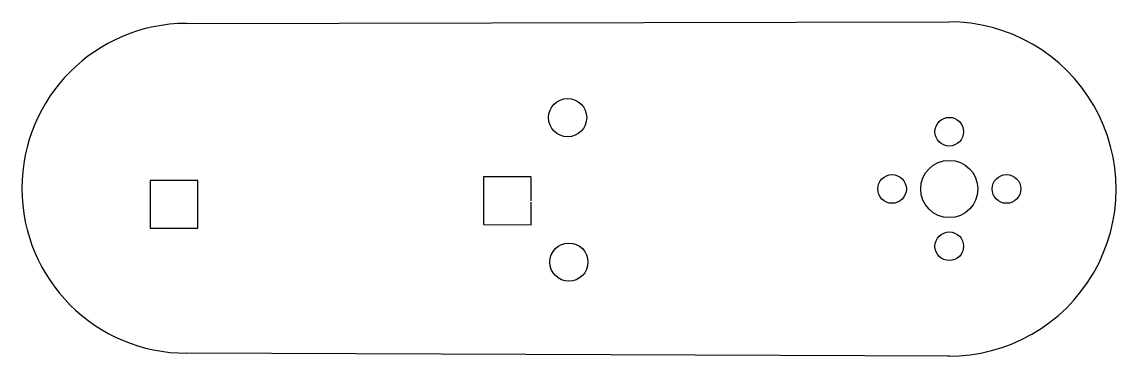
# Model space of a CAD drawing. Header units: centimetres. Extents: x 18.5 to 30, y 9.1 to 12.6.
import ezdxf

# ---------------------------------------------------------------- set-up
doc = ezdxf.new("R2010")
doc.units = ezdxf.units.CM
doc.header["$MEASUREMENT"] = 0

msp = doc.modelspace()

# ---------------------------------------------------------------- linework, layer by layer
for p, q in [((20.251, 12.537), (28.251, 12.553)), ((23.868, 10.929), (23.368, 10.93)), ((23.368, 10.93), (23.369, 10.43)), ((23.868, 10.679), (23.868, 10.929)), ((20.372, 10.891), (19.872, 10.892)), ((19.872, 10.892), (19.872, 10.392)), ((20.372, 10.641), (20.372, 10.891)), ((20.372, 10.391), (20.37, 10.641)), ((23.869, 10.428), (23.868, 10.666)), ((19.872, 10.392), (20.372, 10.391)), ((23.369, 10.43), (23.869, 10.428)), ((28.254, 9.053), (20.255, 9.082))]:
    msp.add_line(p, q)
for centre, radius in [((24.25, 11.55), 0.2), ((28.253, 11.403), 0.15), ((28.253, 10.803), 0.3), ((27.653, 10.803), 0.15), ((28.853, 10.803), 0.15), ((28.253, 10.203), 0.15), ((24.263, 10.037), 0.2)]:
    msp.add_circle(centre, radius)
for centre, radius, start, end in [((20.253, 10.81), 1.727, 90.0568, 270.0568), ((28.253, 10.803), 1.75, 269.5203, 90.1717)]:
    msp.add_arc(centre, radius, start, end)

doc.saveas('drawing.dxf')
